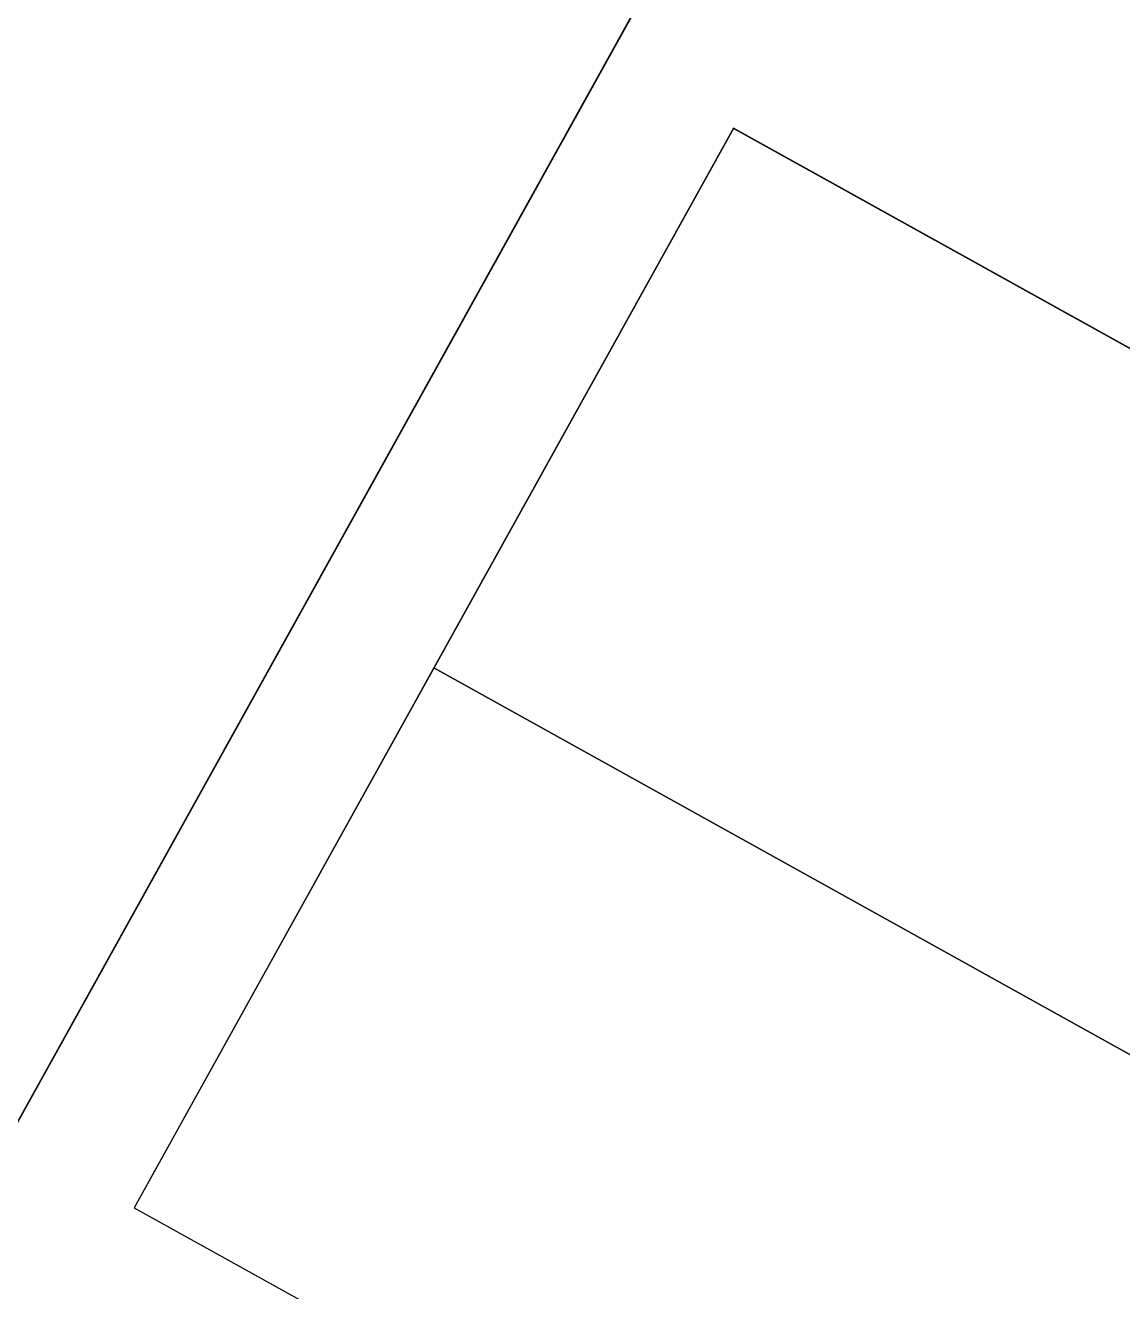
# Model space of a CAD drawing. Header units: metres. Extents: x 2.3 to 42.8, y 0.9 to 31.9.
# Drawn here: x 23.6303 to 23.7423, y 15.7681 to 15.8973 of the extents above; entities that cross this region are included whole.
import ezdxf

# ---------------------------------------------------------------- set-up
doc = ezdxf.new("R2010")
doc.units = ezdxf.units.M
doc.layers.add('ARREDI', color=9, linetype='Continuous')
doc.layers.add('PARETI_STRUTTURE', color=7, linetype='Continuous')

msp = doc.modelspace()

# ---------------------------------------------------------------- linework, layer by layer
at = {"layer": 'ARREDI'}
for points in [[(23.67198, 15.83175), (23.78213, 15.77058), (23.81271, 15.82566), (23.70256, 15.88683)], [(23.78213, 15.77058), (23.67198, 15.83175), (23.64139, 15.77667), (23.75155, 15.7155)]]:
    msp.add_lwpolyline(points, close=True, dxfattribs=at)
at = {"layer": 'PARETI_STRUTTURE'}
for points in [[(26.12477, 11.72378), (22.49372, 13.7399), (25.38606, 18.94901)], [(24.17714, 16.77173), (22.49372, 13.73989)]]:
    msp.add_lwpolyline(points, dxfattribs=at)
for points in [[(23.64139, 15.77667), (23.75155, 15.7155), (23.81271, 15.82565), (23.70256, 15.88682)], [(23.67198, 15.83175), (23.78213, 15.77058), (23.81271, 15.82566), (23.70256, 15.88683)], [(23.78213, 15.77058), (23.67198, 15.83175), (23.64139, 15.77667), (23.75155, 15.7155)]]:
    msp.add_lwpolyline(points, close=True, dxfattribs=at)

doc.saveas('drawing.dxf')
